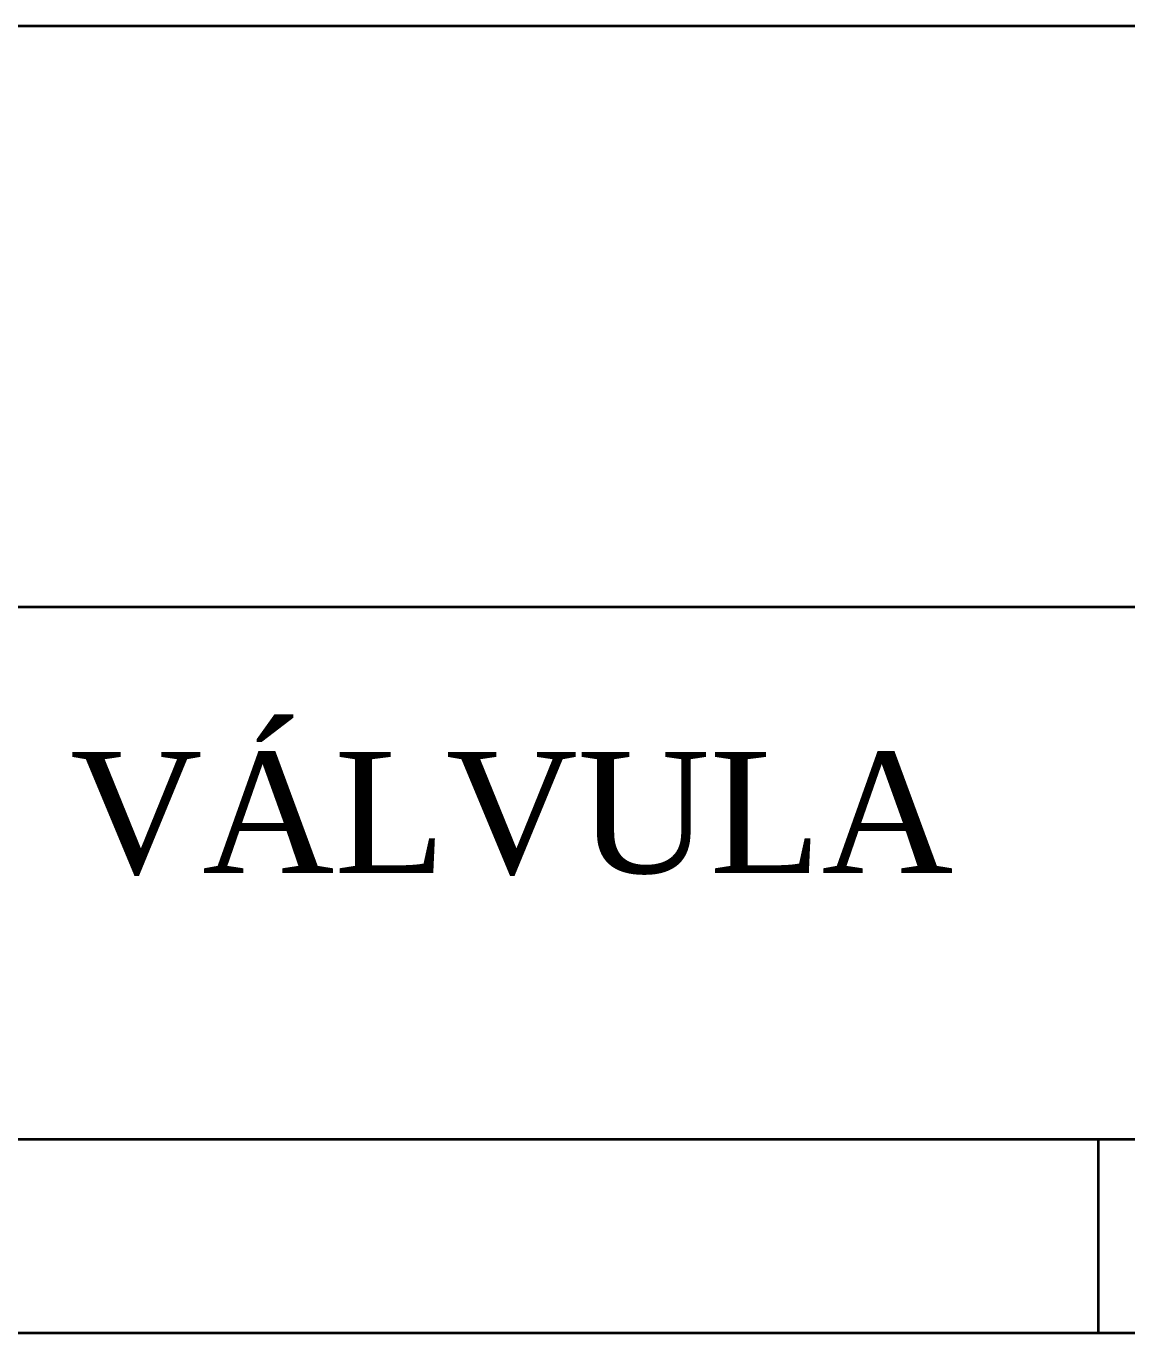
# Model space of a CAD drawing. Header units: millimetres. Extents: x 0 to 211, y 0 to 125.
# Drawn here: x 110.7 to 156.2, y 5 to 59 of the extents above; entities that cross this region are included whole.
import ezdxf
from ezdxf.enums import TextEntityAlignment as Align

# ---------------------------------------------------------------- set-up
doc = ezdxf.new("R2010")
doc.units = ezdxf.units.MM
doc.layers.add('Cajetín y formato', color=1, linetype='Continuous', lineweight=35)
doc.layers.add('Textos y Leyendas', color=3, linetype='Continuous', lineweight=15)
doc.styles.add('e1', font='times.ttf')

# ---------------------------------------------------------------- blocks, each defined once
blk = doc.blocks.new('CAJETINCONATRIBUTOS')
at = {"layer": 'Cajetín y formato'}
for p, q in [((0, 54), (-185, 54)), ((-185, 30), (0, 30)), ((-185, 8), (0, 8)), ((-50, 0), (-50, 8)), ((-185, 0), (0, 0))]:
    blk.add_line(p, q, dxfattribs=at)
at = {"layer": 'Textos y Leyendas', "style": 'e1'}
for tag, height, flags, p in [('ENTIDAD1', 4, 2, (-62.5, 48)), ('NOMBRE1', 2, 8, (-117.5, 48)), ('ENTIDAD2', 4, 2, (-62.5, 36)), ('COMPROBADO', 1.8, 4, (-147.5, 36)), ('NOMBRE2', 2, 4, (-117.5, 36)), ('NÚMERO', 5, 4, (-10, 19)), ('ESCALA', 3, 4, (-175, 19)), ('REFERENCIA_INFORMÁTICA', 2.5, 4, (-117.5, 4)), ('FECHA', 2.5, 4, (-25, 4))]:
    blk.add_attdef(tag, text='', height=height, dxfattribs=dict(at, flags=flags)).set_placement(p, align=Align.MIDDLE_CENTER)
at = {"layer": 'Textos y Leyendas', "style": 'e1', "flags": 4}
blk.add_attdef('PLANO', (-92.5, 19), '', height=5, dxfattribs=at)

msp = doc.modelspace()

# ---------------------------------------------------------------- block references
at = {"layer": 'Cajetín y formato'}
ref = msp.add_blockref('CAJETINCONATRIBUTOS', (205, 5), dxfattribs=at)
ref.add_attrib('PLANO', 'VÁLVULA', (112.5, 24), dxfattribs={"layer": 'Textos y Leyendas', "height": 5, "style": 'e1'})

doc.saveas('drawing.dxf')
